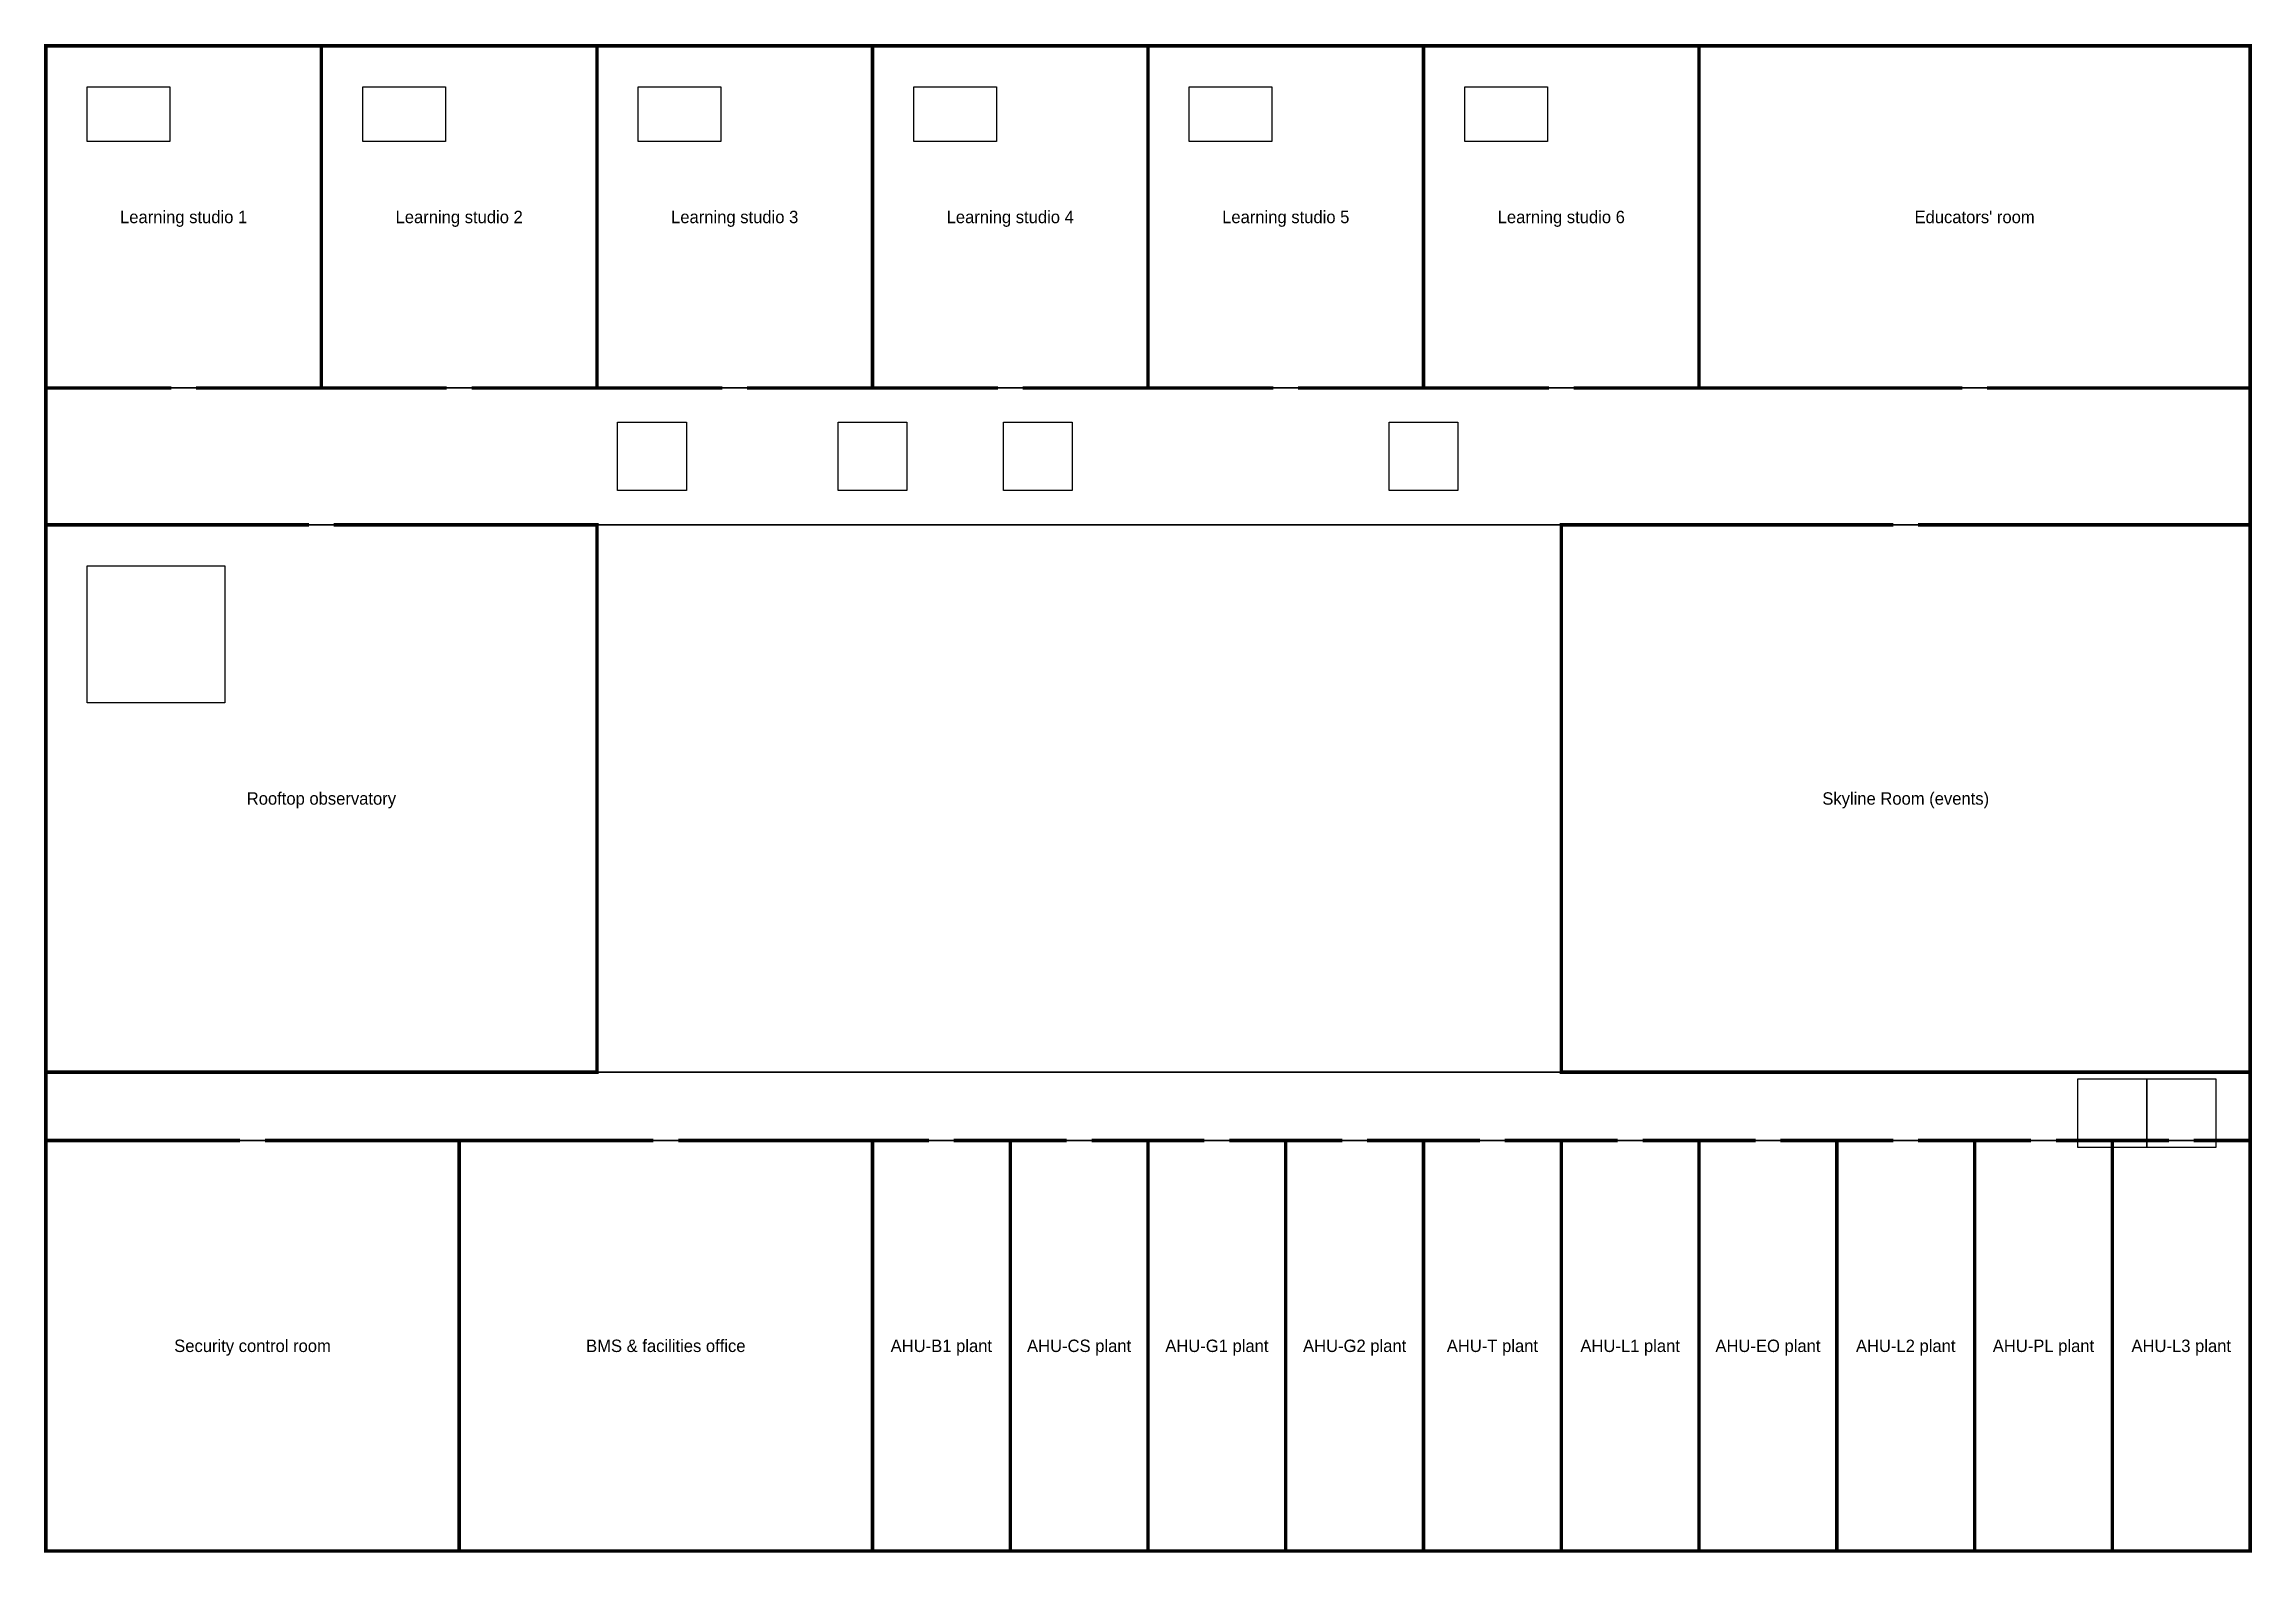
# Model space of a CAD drawing. Header units: metres. Extents: x 0 to 160, y -109 to 0.
import ezdxf
from ezdxf.enums import TextEntityAlignment as Align

# ---------------------------------------------------------------- set-up
doc = ezdxf.new("R2010")
doc.units = ezdxf.units.M
for name, color, linetype in [('DOORS', 3, 'Continuous'), ('LABELS', 2, 'Continuous'), ('OBJECTS', 5, 'Continuous'), ('ROOMS', 8, 'Continuous'), ('WALLS', 7, 'Continuous')]:
    doc.layers.add(name, color=color, linetype=linetype)

msp = doc.modelspace()

# ---------------------------------------------------------------- linework, layer by layer
at = {"layer": 'DOORS'}
for p, q in [((10.9, -24.83), (9.1, -24.83)), ((30.9, -24.83), (29.1, -24.83)), ((50.9, -24.83), (49.1, -24.83)), ((70.9, -24.83), (69.1, -24.83)), ((90.9, -24.83), (89.1, -24.83)), ((110.9, -24.83), (109.1, -24.83)), ((140.9, -24.83), (139.1, -24.83)), ((19.1, -34.77), (20.9, -34.77)), ((134.1, -34.77), (135.9, -34.77)), ((14.1, -79.46), (15.9, -79.46)), ((44.1, -79.46), (45.9, -79.46)), ((64.1, -79.46), (65.9, -79.46)), ((74.1, -79.46), (75.9, -79.46)), ((84.1, -79.46), (85.9, -79.46)), ((94.1, -79.46), (95.9, -79.46)), ((104.1, -79.46), (105.9, -79.46)), ((114.1, -79.46), (115.9, -79.46)), ((124.1, -79.46), (125.9, -79.46)), ((134.1, -79.46), (135.9, -79.46)), ((144.1, -79.46), (145.9, -79.46)), ((154.1, -79.46), (155.9, -79.46))]:
    msp.add_line(p, q, dxfattribs=at)
at = {"layer": 'OBJECTS'}
for points in [[(3, -2.98), (9, -2.98), (9, -6.95), (3, -6.95), (3, -2.98)], [(23, -2.98), (29, -2.98), (29, -6.95), (23, -6.95), (23, -2.98)], [(43, -2.98), (49, -2.98), (49, -6.95), (43, -6.95), (43, -2.98)], [(63, -2.98), (69, -2.98), (69, -6.95), (63, -6.95), (63, -2.98)], [(83, -2.98), (89, -2.98), (89, -6.95), (83, -6.95), (83, -2.98)], [(103, -2.98), (109, -2.98), (109, -6.95), (103, -6.95), (103, -2.98)], [(3, -37.75), (13, -37.75), (13, -47.68), (3, -47.68), (3, -37.75)]]:
    msp.add_lwpolyline(points, close=True, dxfattribs=at)
at = {"layer": 'ROOMS'}
for points in [[(0, 0), (20, 0), (20, -24.83), (0, -24.83), (0, 0)], [(20, 0), (40, 0), (40, -24.83), (20, -24.83), (20, 0)], [(40, 0), (60, 0), (60, -24.83), (40, -24.83), (40, 0)], [(60, 0), (80, 0), (80, -24.83), (60, -24.83), (60, 0)], [(80, 0), (100, 0), (100, -24.83), (80, -24.83), (80, 0)], [(100, 0), (120, 0), (120, -24.83), (100, -24.83), (100, 0)], [(120, 0), (160, 0), (160, -24.83), (120, -24.83), (120, 0)], [(0, -24.83), (160, -24.83), (160, -34.77), (0, -34.77), (0, -24.83)], [(41.5, -27.32), (46.5, -27.32), (46.5, -32.28), (41.5, -32.28), (41.5, -27.32)], [(57.5, -27.32), (62.5, -27.32), (62.5, -32.28), (57.5, -32.28), (57.5, -27.32)], [(69.5, -27.32), (74.5, -27.32), (74.5, -32.28), (69.5, -32.28), (69.5, -27.32)], [(97.5, -27.32), (102.5, -27.32), (102.5, -32.28), (97.5, -32.28), (97.5, -27.32)], [(0, -34.77), (40, -34.77), (40, -74.5), (0, -74.5), (0, -34.77)], [(40, -34.77), (110, -34.77), (110, -74.5), (40, -74.5), (40, -34.77)], [(110, -34.77), (160, -34.77), (160, -74.5), (110, -74.5), (110, -34.77)], [(0, -74.5), (160, -74.5), (160, -79.46), (0, -79.46), (0, -74.5)], [(147.5, -74.99), (152.5, -74.99), (152.5, -79.96), (147.5, -79.96), (147.5, -74.99)], [(152.5, -74.99), (157.5, -74.99), (157.5, -79.96), (152.5, -79.96), (152.5, -74.99)], [(0, -79.46), (30, -79.46), (30, -109.26), (0, -109.26), (0, -79.46)], [(30, -79.46), (60, -79.46), (60, -109.26), (30, -109.26), (30, -79.46)], [(60, -79.46), (70, -79.46), (70, -109.26), (60, -109.26), (60, -79.46)], [(70, -79.46), (80, -79.46), (80, -109.26), (70, -109.26), (70, -79.46)], [(80, -79.46), (90, -79.46), (90, -109.26), (80, -109.26), (80, -79.46)], [(90, -79.46), (100, -79.46), (100, -109.26), (90, -109.26), (90, -79.46)], [(100, -79.46), (110, -79.46), (110, -109.26), (100, -109.26), (100, -79.46)], [(110, -79.46), (120, -79.46), (120, -109.26), (110, -109.26), (110, -79.46)], [(120, -79.46), (130, -79.46), (130, -109.26), (120, -109.26), (120, -79.46)], [(130, -79.46), (140, -79.46), (140, -109.26), (130, -109.26), (130, -79.46)], [(140, -79.46), (150, -79.46), (150, -109.26), (140, -109.26), (140, -79.46)], [(150, -79.46), (160, -79.46), (160, -109.26), (150, -109.26), (150, -79.46)]]:
    msp.add_lwpolyline(points, close=True, dxfattribs=at)
at = {"layer": 'WALLS', "const_width": 0.25}
for points in [[(9.1, -24.83), (0, -24.83), (0, 0), (20, 0), (20, -24.83), (10.9, -24.83)], [(0, 0), (160, 0), (160, -109.26), (0, -109.26), (0, 0)], [(29.1, -24.83), (20, -24.83), (20, 0), (40, 0), (40, -24.83), (30.9, -24.83)], [(49.1, -24.83), (40, -24.83), (40, 0), (60, 0), (60, -24.83), (50.9, -24.83)], [(69.1, -24.83), (60, -24.83), (60, 0), (80, 0), (80, -24.83), (70.9, -24.83)], [(89.1, -24.83), (80, -24.83), (80, 0), (100, 0), (100, -24.83), (90.9, -24.83)], [(109.1, -24.83), (100, -24.83), (100, 0), (120, 0), (120, -24.83), (110.9, -24.83)], [(139.1, -24.83), (120, -24.83), (120, 0), (160, 0), (160, -24.83), (140.9, -24.83)], [(20.9, -34.77), (40, -34.77), (40, -74.5), (0, -74.5), (0, -34.77), (19.1, -34.77)], [(135.9, -34.77), (160, -34.77), (160, -74.5), (110, -74.5), (110, -34.77), (134.1, -34.77)], [(15.9, -79.46), (30, -79.46), (30, -109.26), (0, -109.26), (0, -79.46), (14.1, -79.46)], [(45.9, -79.46), (60, -79.46), (60, -109.26), (30, -109.26), (30, -79.46), (44.1, -79.46)], [(65.9, -79.46), (70, -79.46), (70, -109.26), (60, -109.26), (60, -79.46), (64.1, -79.46)], [(75.9, -79.46), (80, -79.46), (80, -109.26), (70, -109.26), (70, -79.46), (74.1, -79.46)], [(85.9, -79.46), (90, -79.46), (90, -109.26), (80, -109.26), (80, -79.46), (84.1, -79.46)], [(95.9, -79.46), (100, -79.46), (100, -109.26), (90, -109.26), (90, -79.46), (94.1, -79.46)], [(105.9, -79.46), (110, -79.46), (110, -109.26), (100, -109.26), (100, -79.46), (104.1, -79.46)], [(115.9, -79.46), (120, -79.46), (120, -109.26), (110, -109.26), (110, -79.46), (114.1, -79.46)], [(125.9, -79.46), (130, -79.46), (130, -109.26), (120, -109.26), (120, -79.46), (124.1, -79.46)], [(135.9, -79.46), (140, -79.46), (140, -109.26), (130, -109.26), (130, -79.46), (134.1, -79.46)], [(145.9, -79.46), (150, -79.46), (150, -109.26), (140, -109.26), (140, -79.46), (144.1, -79.46)], [(155.9, -79.46), (160, -79.46), (160, -109.26), (150, -109.26), (150, -79.46), (154.1, -79.46)]]:
    msp.add_lwpolyline(points, dxfattribs=at)

# ---------------------------------------------------------------- texts
at = {"layer": 'LABELS'}
for s, p in [('Learning studio 1', (10, -12.42)), ('Learning studio 2', (30, -12.42)), ('Learning studio 3', (50, -12.42)), ('Learning studio 4', (70, -12.42)), ('Learning studio 5', (90, -12.42)), ('Learning studio 6', (110, -12.42)), ("Educators' room", (140, -12.42)), ('Rooftop observatory', (20, -54.63)), ('Skyline Room (events)', (135, -54.63)), ('Security control room', (15, -94.36)), ('BMS & facilities office', (45, -94.36)), ('AHU-B1 plant', (65, -94.36)), ('AHU-CS plant', (75, -94.36)), ('AHU-G1 plant', (85, -94.36)), ('AHU-G2 plant', (95, -94.36)), ('AHU-T plant', (105, -94.36)), ('AHU-L1 plant', (115, -94.36)), ('AHU-EO plant', (125, -94.36)), ('AHU-L2 plant', (135, -94.36)), ('AHU-PL plant', (145, -94.36)), ('AHU-L3 plant', (155, -94.36))]:
    msp.add_text(s, height=0.9, dxfattribs=at).set_placement(p, align=Align.MIDDLE_CENTER)

doc.saveas('drawing.dxf')
